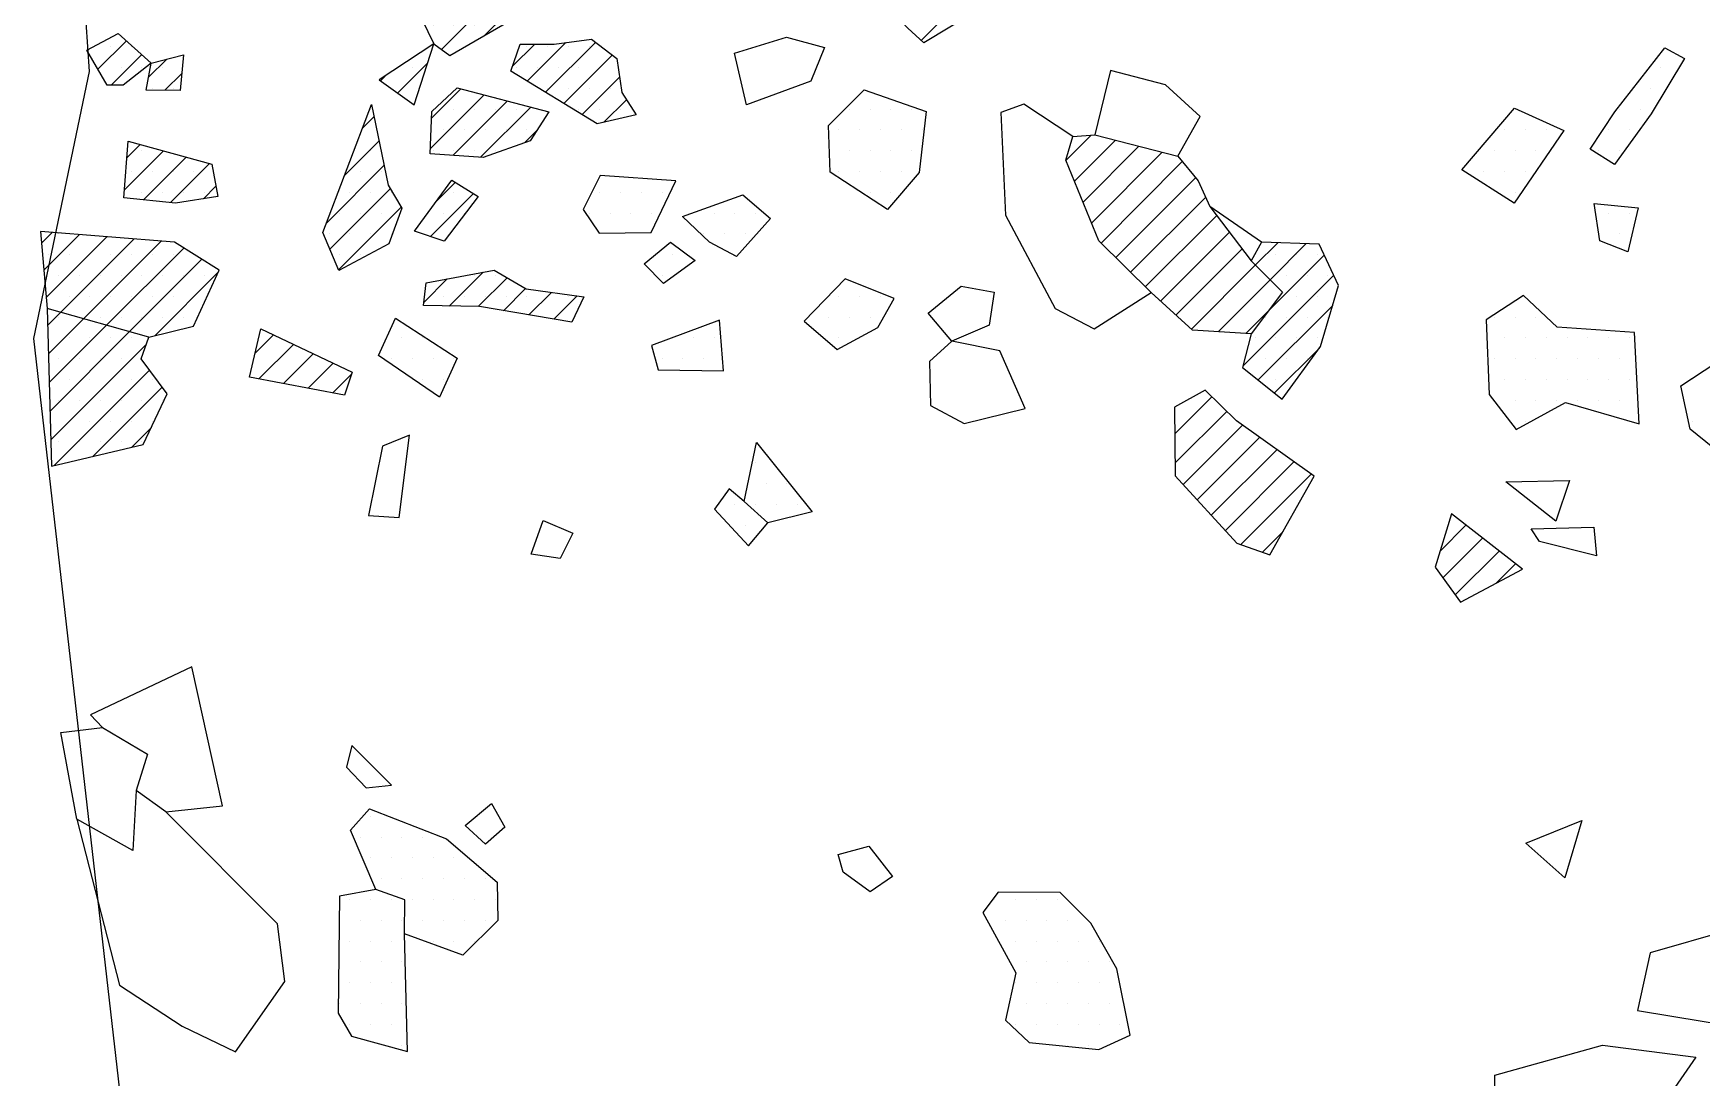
# Model space of a CAD drawing. Header units: metres. Extents: x 3.84 to 6.53, y -22.22 to -18.4.
# Drawn here: x 3.847 to 4.85, y -19.807 to -19.179 of the extents above; entities that cross this region are included whole.
import ezdxf

# ---------------------------------------------------------------- set-up
doc = ezdxf.new("R2010")
doc.units = ezdxf.units.M
doc.header["$LTSCALE"] = 25
doc.header["$MEASUREMENT"] = 0
doc.linetypes.add('STRICHPUNKTX2', pattern=[2, 1, -0.5, 0, -0.5])
doc.layers.get('0').update_dxf_attribs({"linetype": 'CONTINUOUS'})
for name, color, linetype in [('FEUER', 1, 'CONTINUOUS'), ('GRABUNGSGRENZE', 3, 'STRICHPUNKTX2'), ('STEINE', 4, 'CONTINUOUS'), ('STEINESCHRAFF', 4, 'CONTINUOUS')]:
    doc.layers.add(name, color=color, linetype=linetype)

# ---------------------------------------------------------------- blocks, each defined once
blk = doc.blocks.new('*X1')
at = {"color": 0}
for p, q in [((438.07, -1918.37), (442.75, -1913.68)), ((409.24, -1918.91), (412.38, -1915.77)), ((411.85, -1918.06), (413.08, -1916.84)), ((387.95, -1918.98), (388, -1918.93)), ((388.6, -1920.1), (390.32, -1918.39)), ((389.41, -1921.06), (391.24, -1919.23)), ((413.5, -1919.95), (414.86, -1918.59)), ((414.4, -1920.82), (416.72, -1918.5)), ((415.5, -1921.49), (418.5, -1918.49)), ((391.65, -1920.59), (392.74, -1919.5)), ((406.61, -1921.54), (408.4, -1919.75)), ((416.59, -1922.16), (419.5, -1919.26)), ((392.63, -1921.37), (393.64, -1920.37)), ((405.58, -1920.8), (405.86, -1920.52)), ((417.69, -1922.84), (419.94, -1920.58)), ((408.57, -1924.88), (411.81, -1921.65)), ((408.65, -1923.04), (410.41, -1921.28)), ((409.93, -1925.29), (413.21, -1922.01)), ((418.99, -1923.3), (420.36, -1921.94)), ((404.51, -1923.64), (405.2, -1922.95)), ((411.59, -1925.4), (414.61, -1922.38)), ((414.24, -1924.52), (414.97, -1923.79)), ((390.2, -1927.35), (392.54, -1925.01)), ((390.34, -1925.43), (391.15, -1924.62)), ((403.43, -1926.49), (405.5, -1924.41)), ((391.35, -1927.96), (393.92, -1925.39)), ((392.96, -1928.12), (395.31, -1925.77)), ((402.34, -1929.35), (405.81, -1925.88)), ((394.96, -1927.89), (395.7, -1927.14)), ((408.93, -1928.06), (410.08, -1926.91)), ((402.54, -1930.91), (406.18, -1927.28)), ((408.59, -1930.16), (411.18, -1927.58)), ((403.06, -1932.16), (406.83, -1928.39)), ((385.22, -1930.56), (385.86, -1929.91)), ((385.36, -1932.19), (387.5, -1930.04)), ((385.49, -1933.82), (389.14, -1930.17)), ((386.36, -1934.72), (390.78, -1930.3)), ((387.74, -1935.1), (392.41, -1930.43)), ((389.12, -1935.49), (393.77, -1930.85)), ((390.51, -1935.87), (394.85, -1931.53)), ((392.05, -1936.1), (395.84, -1932.3)), ((408.2, -1934.1), (409.59, -1932.7)), ((409.72, -1934.34), (411.75, -1932.31)), ((411.46, -1934.37), (413.19, -1932.64)), ((412.98, -1934.62), (414.3, -1933.29)), ((414.49, -1934.87), (415.85, -1933.52)), ((416, -1935.13), (417.4, -1933.73)), ((385.58, -1935.5), (386.36, -1934.72)), ((385.63, -1937.22), (387.74, -1935.1)), ((385.68, -1938.93), (389.12, -1935.49)), ((385.73, -1940.65), (390.51, -1935.87)), ((398.05, -1937.17), (399.15, -1936.07)), ((385.78, -1942.37), (391.5, -1936.65)), ((398.27, -1938.72), (400.35, -1936.64)), ((399.76, -1939), (401.54, -1937.21)), ((385.98, -1943.93), (391.71, -1938.2)), ((401.24, -1939.28), (402.74, -1937.78)), ((388.3, -1943.38), (392.47, -1939.21)), ((402.73, -1939.56), (403.83, -1938.46)), ((390.62, -1942.83), (391.82, -1941.64))]:
    blk.add_line(p, q, dxfattribs=at)
blk = doc.blocks.new('*X2')
at = {"color": 0}
for p, q in [((446.77, -1925.58), (448.28, -1924.06)), ((447.28, -1926.83), (449.74, -1924.37)), ((447.79, -1928.09), (451.15, -1924.73)), ((448.3, -1929.35), (452.55, -1925.09)), ((448.87, -1930.55), (453.75, -1925.66)), ((449.76, -1931.43), (454.55, -1926.63)), ((450.64, -1932.31), (455.16, -1927.79)), ((451.53, -1933.19), (455.83, -1928.89)), ((452.44, -1934.04), (456.59, -1929.89)), ((453.37, -1934.88), (457.35, -1930.9)), ((458.15, -1931.87), (459.49, -1930.53)), ((458.92, -1934.64), (462.29, -1931.27)), ((459.03, -1932.76), (461.2, -1930.58)), ((454.3, -1935.72), (458.15, -1931.87)), ((455.91, -1935.88), (459.03, -1932.76)), ((457.4, -1937.93), (462.85, -1932.48)), ((457.58, -1935.98), (458.92, -1934.64)), ((458.31, -1938.78), (462.79, -1934.3)), ((459.3, -1939.56), (461.99, -1936.87)), ((453.3, -1942.02), (455.53, -1939.8)), ((453.32, -1943.77), (456.42, -1940.67)), ((453.8, -1945.06), (457.36, -1941.5)), ((454.65, -1945.98), (458.4, -1942.23)), ((455.49, -1946.9), (459.43, -1942.97)), ((456.34, -1947.82), (460.46, -1943.7)), ((457.27, -1948.66), (461.5, -1944.44)), ((458.57, -1949.13), (459.81, -1947.89)), ((469.25, -1949.06), (470.79, -1947.51)), ((469.4, -1950.67), (471.79, -1948.29)), ((470.15, -1951.69), (472.78, -1949.06)), ((472.61, -1951), (473.78, -1949.83)), ((491.14, -1967.83), (493.98, -1964.98)), ((490.82, -1969.91), (494.64, -1966.09)), ((490.51, -1971.99), (495.3, -1967.19)), ((491.53, -1972.74), (495.3, -1968.97))]:
    blk.add_line(p, q, dxfattribs=at)
blk = doc.blocks.new('*X3')
at = {"color": 0}
for p, q in [((389.375, -1918.75), (389.375, -1918.75)), ((390.625, -1918.75), (390.625, -1918.75)), ((388.75, -1920), (388.75, -1920)), ((390, -1920), (390, -1920)), ((391.25, -1920), (391.25, -1920)), ((392.5, -1920), (392.5, -1920)), ((391.875, -1921.25), (391.875, -1921.25)), ((393.125, -1921.25), (393.125, -1921.25)), ((391.25, -1925), (391.25, -1925)), ((392.5, -1925), (392.5, -1925)), ((390.625, -1926.25), (390.625, -1926.25)), ((391.875, -1926.25), (391.875, -1926.25)), ((393.125, -1926.25), (393.125, -1926.25)), ((394.375, -1926.25), (394.375, -1926.25)), ((391.25, -1927.5), (391.25, -1927.5)), ((392.5, -1927.5), (392.5, -1927.5)), ((393.75, -1927.5), (393.75, -1927.5)), ((395, -1927.5), (395, -1927.5)), ((386.25, -1930), (386.25, -1930)), ((385.625, -1931.25), (385.625, -1931.25)), ((386.875, -1931.25), (386.875, -1931.25)), ((388.125, -1931.25), (388.125, -1931.25)), ((389.375, -1931.25), (389.375, -1931.25)), ((390.625, -1931.25), (390.625, -1931.25)), ((391.875, -1931.25), (391.875, -1931.25)), ((393.125, -1931.25), (393.125, -1931.25)), ((394.375, -1931.25), (394.375, -1931.25)), ((386.25, -1932.5), (386.25, -1932.5)), ((387.5, -1932.5), (387.5, -1932.5)), ((388.75, -1932.5), (388.75, -1932.5)), ((390, -1932.5), (390, -1932.5)), ((391.25, -1932.5), (391.25, -1932.5)), ((392.5, -1932.5), (392.5, -1932.5)), ((393.75, -1932.5), (393.75, -1932.5)), ((395, -1932.5), (395, -1932.5)), ((385.625, -1933.75), (385.625, -1933.75)), ((386.875, -1933.75), (386.875, -1933.75)), ((388.125, -1933.75), (388.125, -1933.75)), ((389.375, -1933.75), (389.375, -1933.75)), ((390.625, -1933.75), (390.625, -1933.75)), ((391.875, -1933.75), (391.875, -1933.75)), ((393.125, -1933.75), (393.125, -1933.75)), ((394.375, -1933.75), (394.375, -1933.75)), ((386.25, -1935), (386.25, -1935)), ((387.5, -1935), (387.5, -1935)), ((388.75, -1935), (388.75, -1935)), ((390, -1935), (390, -1935)), ((391.25, -1935), (391.25, -1935)), ((392.5, -1935), (392.5, -1935)), ((393.75, -1935), (393.75, -1935)), ((385.625, -1936.25), (385.625, -1936.25)), ((386.875, -1936.25), (386.875, -1936.25)), ((388.125, -1936.25), (388.125, -1936.25)), ((389.375, -1936.25), (389.375, -1936.25)), ((390.625, -1936.25), (390.625, -1936.25)), ((386.25, -1937.5), (386.25, -1937.5)), ((387.5, -1937.5), (387.5, -1937.5)), ((388.75, -1937.5), (388.75, -1937.5)), ((390, -1937.5), (390, -1937.5)), ((386.875, -1938.75), (386.875, -1938.75)), ((388.125, -1938.75), (388.125, -1938.75)), ((389.375, -1938.75), (389.375, -1938.75)), ((390.625, -1938.75), (390.625, -1938.75)), ((391.875, -1938.75), (391.875, -1938.75)), ((386.25, -1940), (386.25, -1940)), ((387.5, -1940), (387.5, -1940)), ((388.75, -1940), (388.75, -1940)), ((390, -1940), (390, -1940)), ((391.25, -1940), (391.25, -1940)), ((392.5, -1940), (392.5, -1940)), ((386.875, -1941.25), (386.875, -1941.25)), ((388.125, -1941.25), (388.125, -1941.25)), ((389.375, -1941.25), (389.375, -1941.25)), ((390.625, -1941.25), (390.625, -1941.25)), ((391.875, -1941.25), (391.875, -1941.25)), ((386.25, -1942.5), (386.25, -1942.5)), ((387.5, -1942.5), (387.5, -1942.5)), ((388.75, -1942.5), (388.75, -1942.5)), ((390, -1942.5), (390, -1942.5)), ((391.25, -1942.5), (391.25, -1942.5)), ((405, -1965), (405, -1965)), ((404.375, -1966.25), (404.375, -1966.25)), ((405.625, -1966.25), (405.625, -1966.25)), ((406.875, -1966.25), (406.875, -1966.25)), ((408.125, -1966.25), (408.125, -1966.25)), ((405, -1967.5), (405, -1967.5)), ((406.25, -1967.5), (406.25, -1967.5)), ((407.5, -1967.5), (407.5, -1967.5)), ((408.75, -1967.5), (408.75, -1967.5)), ((410, -1967.5), (410, -1967.5)), ((405.625, -1968.75), (405.625, -1968.75)), ((406.875, -1968.75), (406.875, -1968.75)), ((408.125, -1968.75), (408.125, -1968.75)), ((409.375, -1968.75), (409.375, -1968.75)), ((410.625, -1968.75), (410.625, -1968.75)), ((411.875, -1968.75), (411.875, -1968.75)), ((403.75, -1970), (403.75, -1970)), ((405, -1970), (405, -1970)), ((406.25, -1970), (406.25, -1970)), ((407.5, -1970), (407.5, -1970)), ((408.75, -1970), (408.75, -1970)), ((410, -1970), (410, -1970)), ((411.25, -1970), (411.25, -1970)), ((412.5, -1970), (412.5, -1970)), ((403.125, -1971.25), (403.125, -1971.25)), ((404.375, -1971.25), (404.375, -1971.25)), ((405.625, -1971.25), (405.625, -1971.25)), ((406.875, -1971.25), (406.875, -1971.25)), ((408.125, -1971.25), (408.125, -1971.25)), ((409.375, -1971.25), (409.375, -1971.25)), ((410.625, -1971.25), (410.625, -1971.25)), ((411.875, -1971.25), (411.875, -1971.25)), ((403.75, -1972.5), (403.75, -1972.5)), ((405, -1972.5), (405, -1972.5)), ((406.25, -1972.5), (406.25, -1972.5)), ((408.75, -1972.5), (408.75, -1972.5)), ((410, -1972.5), (410, -1972.5)), ((411.25, -1972.5), (411.25, -1972.5)), ((403.125, -1973.75), (403.125, -1973.75)), ((404.375, -1973.75), (404.375, -1973.75)), ((405.625, -1973.75), (405.625, -1973.75)), ((406.875, -1973.75), (406.875, -1973.75)), ((403.75, -1975), (403.75, -1975)), ((405, -1975), (405, -1975)), ((406.25, -1975), (406.25, -1975)), ((403.125, -1976.25), (403.125, -1976.25)), ((404.375, -1976.25), (404.375, -1976.25)), ((405.625, -1976.25), (405.625, -1976.25)), ((406.875, -1976.25), (406.875, -1976.25)), ((403.75, -1977.5), (403.75, -1977.5)), ((405, -1977.5), (405, -1977.5)), ((406.25, -1977.5), (406.25, -1977.5)), ((406.875, -1978.75), (406.875, -1978.75))]:
    blk.add_line(p, q, dxfattribs=at)
blk = doc.blocks.new('*X4')
at = {"color": 0}
for p, q in [((412.5, -1902.5), (412.5, -1902.5)), ((411.875, -1903.75), (411.875, -1903.75)), ((413.125, -1903.75), (413.125, -1903.75)), ((414.375, -1903.75), (414.375, -1903.75)), ((415.625, -1903.75), (415.625, -1903.75)), ((411.25, -1905), (411.25, -1905)), ((412.5, -1905), (412.5, -1905)), ((413.75, -1905), (413.75, -1905)), ((415, -1905), (415, -1905)), ((416.25, -1905), (416.25, -1905)), ((411.875, -1906.25), (411.875, -1906.25)), ((413.125, -1906.25), (413.125, -1906.25)), ((414.375, -1906.25), (414.375, -1906.25)), ((415.625, -1906.25), (415.625, -1906.25)), ((416.875, -1906.25), (416.875, -1906.25)), ((412.5, -1907.5), (412.5, -1907.5)), ((413.75, -1907.5), (413.75, -1907.5)), ((415, -1907.5), (415, -1907.5)), ((416.25, -1907.5), (416.25, -1907.5)), ((417.5, -1907.5), (417.5, -1907.5)), ((413.125, -1908.75), (413.125, -1908.75)), ((414.375, -1908.75), (414.375, -1908.75)), ((415.625, -1908.75), (415.625, -1908.75)), ((416.875, -1908.75), (416.875, -1908.75)), ((415, -1910), (415, -1910)), ((416.25, -1910), (416.25, -1910)), ((417.5, -1910), (417.5, -1910)), ((419.375, -1911.25), (419.375, -1911.25)), ((403.75, -1912.5), (403.75, -1912.5)), ((405, -1912.5), (405, -1912.5)), ((406.25, -1912.5), (406.25, -1912.5)), ((418.75, -1912.5), (418.75, -1912.5)), ((420, -1912.5), (420, -1912.5)), ((405.625, -1913.75), (405.625, -1913.75)), ((406.875, -1913.75), (406.875, -1913.75)), ((414.375, -1913.75), (414.375, -1913.75)), ((415.625, -1913.75), (415.625, -1913.75)), ((418.125, -1913.75), (418.125, -1913.75)), ((419.375, -1913.75), (419.375, -1913.75)), ((411.25, -1915), (411.25, -1915)), ((413.75, -1915), (413.75, -1915)), ((415, -1915), (415, -1915)), ((418.75, -1915), (418.75, -1915)), ((409.375, -1916.25), (409.375, -1916.25)), ((410.625, -1916.25), (410.625, -1916.25)), ((411.875, -1916.25), (411.875, -1916.25)), ((408.75, -1917.5), (408.75, -1917.5)), ((410, -1917.5), (410, -1917.5)), ((411.25, -1917.5), (411.25, -1917.5)), ((412.5, -1917.5), (412.5, -1917.5)), ((409.375, -1918.75), (409.375, -1918.75)), ((410.625, -1918.75), (410.625, -1918.75)), ((414.375, -1918.75), (414.375, -1918.75)), ((415.625, -1918.75), (415.625, -1918.75)), ((416.875, -1918.75), (416.875, -1918.75)), ((418.125, -1918.75), (418.125, -1918.75)), ((407.5, -1920), (407.5, -1920)), ((413.75, -1920), (413.75, -1920)), ((415, -1920), (415, -1920)), ((416.25, -1920), (416.25, -1920)), ((417.5, -1920), (417.5, -1920)), ((418.75, -1920), (418.75, -1920)), ((406.875, -1921.25), (406.875, -1921.25)), ((415.625, -1921.25), (415.625, -1921.25)), ((416.875, -1921.25), (416.875, -1921.25)), ((418.125, -1921.25), (418.125, -1921.25)), ((419.375, -1921.25), (419.375, -1921.25)), ((405, -1922.5), (405, -1922.5)), ((410, -1922.5), (410, -1922.5)), ((411.25, -1922.5), (411.25, -1922.5)), ((412.5, -1922.5), (412.5, -1922.5)), ((413.75, -1922.5), (413.75, -1922.5)), ((415, -1922.5), (415, -1922.5)), ((417.5, -1922.5), (417.5, -1922.5)), ((418.75, -1922.5), (418.75, -1922.5)), ((420, -1922.5), (420, -1922.5)), ((409.375, -1923.75), (409.375, -1923.75)), ((410.625, -1923.75), (410.625, -1923.75)), ((411.875, -1923.75), (411.875, -1923.75)), ((413.125, -1923.75), (413.125, -1923.75)), ((414.375, -1923.75), (414.375, -1923.75)), ((405, -1925), (405, -1925)), ((408.75, -1925), (408.75, -1925)), ((410, -1925), (410, -1925)), ((411.25, -1925), (411.25, -1925)), ((412.5, -1925), (412.5, -1925)), ((404.375, -1926.25), (404.375, -1926.25)), ((405.625, -1926.25), (405.625, -1926.25)), ((403.75, -1927.5), (403.75, -1927.5)), ((405, -1927.5), (405, -1927.5)), ((406.25, -1927.5), (406.25, -1927.5)), ((410, -1927.5), (410, -1927.5)), ((418.75, -1927.5), (418.75, -1927.5)), ((420, -1927.5), (420, -1927.5)), ((421.25, -1927.5), (421.25, -1927.5)), ((422.5, -1927.5), (422.5, -1927.5)), ((403.125, -1928.75), (403.125, -1928.75)), ((404.375, -1928.75), (404.375, -1928.75)), ((405.625, -1928.75), (405.625, -1928.75)), ((409.375, -1928.75), (409.375, -1928.75)), ((410.625, -1928.75), (410.625, -1928.75)), ((418.125, -1928.75), (418.125, -1928.75)), ((419.375, -1928.75), (419.375, -1928.75)), ((420.625, -1928.75), (420.625, -1928.75)), ((421.875, -1928.75), (421.875, -1928.75)), ((402.5, -1930), (402.5, -1930)), ((403.75, -1930), (403.75, -1930)), ((405, -1930), (405, -1930)), ((406.25, -1930), (406.25, -1930)), ((408.75, -1930), (408.75, -1930)), ((403.125, -1931.25), (403.125, -1931.25)), ((404.375, -1931.25), (404.375, -1931.25)), ((423.125, -1931.25), (423.125, -1931.25)), ((411.25, -1932.5), (411.25, -1932.5)), ((412.5, -1932.5), (412.5, -1932.5)), ((422.5, -1932.5), (422.5, -1932.5)), ((409.375, -1933.75), (409.375, -1933.75)), ((410.625, -1933.75), (410.625, -1933.75)), ((411.875, -1933.75), (411.875, -1933.75)), ((413.125, -1933.75), (413.125, -1933.75)), ((414.375, -1933.75), (414.375, -1933.75)), ((415.625, -1933.75), (415.625, -1933.75)), ((416.875, -1933.75), (416.875, -1933.75)), ((416.25, -1935), (416.25, -1935)), ((406.875, -1936.25), (406.875, -1936.25)), ((408.125, -1936.25), (408.125, -1936.25)), ((406.25, -1937.5), (406.25, -1937.5)), ((407.5, -1937.5), (407.5, -1937.5)), ((408.75, -1937.5), (408.75, -1937.5)), ((410, -1937.5), (410, -1937.5)), ((408.125, -1938.75), (408.125, -1938.75)), ((409.375, -1938.75), (409.375, -1938.75))]:
    blk.add_line(p, q, dxfattribs=at)
blk = doc.blocks.new('*X6')
at = {"color": 0}
for p, q in [((482.5, -1920), (482.5, -1920)), ((481.875, -1921.25), (481.875, -1921.25)), ((433.75, -1922.5), (433.75, -1922.5)), ((435, -1922.5), (435, -1922.5)), ((436.25, -1922.5), (436.25, -1922.5)), ((437.5, -1922.5), (437.5, -1922.5)), ((473.75, -1922.5), (473.75, -1922.5)), ((480, -1922.5), (480, -1922.5)), ((481.25, -1922.5), (481.25, -1922.5)), ((433.125, -1923.75), (433.125, -1923.75)), ((434.375, -1923.75), (434.375, -1923.75)), ((435.625, -1923.75), (435.625, -1923.75)), ((436.875, -1923.75), (436.875, -1923.75)), ((438.125, -1923.75), (438.125, -1923.75)), ((473.125, -1923.75), (473.125, -1923.75)), ((474.375, -1923.75), (474.375, -1923.75)), ((475.625, -1923.75), (475.625, -1923.75)), ((479.375, -1923.75), (479.375, -1923.75)), ((480.625, -1923.75), (480.625, -1923.75)), ((433.75, -1925), (433.75, -1925)), ((435, -1925), (435, -1925)), ((436.25, -1925), (436.25, -1925)), ((437.5, -1925), (437.5, -1925)), ((472.5, -1925), (472.5, -1925)), ((473.75, -1925), (473.75, -1925)), ((475, -1925), (475, -1925)), ((478.75, -1925), (478.75, -1925)), ((480, -1925), (480, -1925)), ((433.125, -1926.25), (433.125, -1926.25)), ((434.375, -1926.25), (434.375, -1926.25)), ((435.625, -1926.25), (435.625, -1926.25)), ((436.875, -1926.25), (436.875, -1926.25)), ((471.875, -1926.25), (471.875, -1926.25)), ((473.125, -1926.25), (473.125, -1926.25)), ((474.375, -1926.25), (474.375, -1926.25)), ((435, -1927.5), (435, -1927.5)), ((436.25, -1927.5), (436.25, -1927.5)), ((473.75, -1927.5), (473.75, -1927.5)), ((424.375, -1928.75), (424.375, -1928.75)), ((425.625, -1928.75), (425.625, -1928.75)), ((426.875, -1928.75), (426.875, -1928.75)), ((428.125, -1928.75), (428.125, -1928.75)), ((479.375, -1928.75), (479.375, -1928.75)), ((480.625, -1928.75), (480.625, -1928.75)), ((425, -1930), (425, -1930)), ((426.25, -1930), (426.25, -1930)), ((427.5, -1930), (427.5, -1930)), ((480, -1930), (480, -1930)), ((426.875, -1931.25), (426.875, -1931.25)), ((458.125, -1931.25), (458.125, -1931.25)), ((459.375, -1931.25), (459.375, -1931.25)), ((460.625, -1931.25), (460.625, -1931.25)), ((461.875, -1931.25), (461.875, -1931.25)), ((460, -1932.5), (460, -1932.5)), ((461.25, -1932.5), (461.25, -1932.5)), ((462.5, -1932.5), (462.5, -1932.5)), ((433.125, -1933.75), (433.125, -1933.75)), ((434.375, -1933.75), (434.375, -1933.75)), ((435.625, -1933.75), (435.625, -1933.75)), ((460.625, -1933.75), (460.625, -1933.75)), ((461.875, -1933.75), (461.875, -1933.75)), ((432.5, -1935), (432.5, -1935)), ((433.75, -1935), (433.75, -1935)), ((435, -1935), (435, -1935)), ((458.75, -1935), (458.75, -1935)), ((460, -1935), (460, -1935)), ((461.25, -1935), (461.25, -1935)), ((462.5, -1935), (462.5, -1935)), ((472.5, -1935), (472.5, -1935)), ((473.75, -1935), (473.75, -1935)), ((475, -1935), (475, -1935)), ((423.125, -1936.25), (423.125, -1936.25)), ((424.375, -1936.25), (424.375, -1936.25)), ((425.625, -1936.25), (425.625, -1936.25)), ((433.125, -1936.25), (433.125, -1936.25)), ((458.125, -1936.25), (458.125, -1936.25)), ((459.375, -1936.25), (459.375, -1936.25)), ((460.625, -1936.25), (460.625, -1936.25)), ((461.875, -1936.25), (461.875, -1936.25)), ((473.125, -1936.25), (473.125, -1936.25)), ((474.375, -1936.25), (474.375, -1936.25)), ((475.625, -1936.25), (475.625, -1936.25)), ((476.875, -1936.25), (476.875, -1936.25)), ((478.125, -1936.25), (478.125, -1936.25)), ((479.375, -1936.25), (479.375, -1936.25)), ((480.625, -1936.25), (480.625, -1936.25)), ((422.5, -1937.5), (422.5, -1937.5)), ((423.75, -1937.5), (423.75, -1937.5)), ((425, -1937.5), (425, -1937.5)), ((458.75, -1937.5), (458.75, -1937.5)), ((460, -1937.5), (460, -1937.5)), ((461.25, -1937.5), (461.25, -1937.5)), ((472.5, -1937.5), (472.5, -1937.5)), ((473.75, -1937.5), (473.75, -1937.5)), ((475, -1937.5), (475, -1937.5)), ((476.25, -1937.5), (476.25, -1937.5)), ((477.5, -1937.5), (477.5, -1937.5)), ((478.75, -1937.5), (478.75, -1937.5)), ((480, -1937.5), (480, -1937.5)), ((459.375, -1938.75), (459.375, -1938.75)), ((473.125, -1938.75), (473.125, -1938.75)), ((474.375, -1938.75), (474.375, -1938.75)), ((475.625, -1938.75), (475.625, -1938.75)), ((476.875, -1938.75), (476.875, -1938.75)), ((478.125, -1938.75), (478.125, -1938.75)), ((479.375, -1938.75), (479.375, -1938.75)), ((480.625, -1938.75), (480.625, -1938.75)), ((484.375, -1938.75), (484.375, -1938.75)), ((472.5, -1940), (472.5, -1940)), ((473.75, -1940), (473.75, -1940)), ((475, -1940), (475, -1940)), ((476.25, -1940), (476.25, -1940)), ((477.5, -1940), (477.5, -1940)), ((478.75, -1940), (478.75, -1940)), ((480, -1940), (480, -1940)), ((474.375, -1941.25), (474.375, -1941.25)), ((480.625, -1941.25), (480.625, -1941.25)), ((484.375, -1941.25), (484.375, -1941.25)), ((428.125, -1943.75), (428.125, -1943.75)), ((428.75, -1945), (428.75, -1945)), ((430, -1945), (430, -1945)), ((426.875, -1946.25), (426.875, -1946.25)), ((428.125, -1946.25), (428.125, -1946.25)), ((429.375, -1946.25), (429.375, -1946.25)), ((430.625, -1946.25), (430.625, -1946.25)), ((427.5, -1947.5), (427.5, -1947.5))]:
    blk.add_line(p, q, dxfattribs=at)
blk = doc.blocks.new('*X7')
at = {"color": 0}
for p, q in [((442.5, -1970), (442.5, -1970)), ((443.75, -1970), (443.75, -1970)), ((445, -1970), (445, -1970)), ((446.25, -1970), (446.25, -1970)), ((443.125, -1971.25), (443.125, -1971.25)), ((444.375, -1971.25), (444.375, -1971.25)), ((445.625, -1971.25), (445.625, -1971.25)), ((446.875, -1971.25), (446.875, -1971.25)), ((443.75, -1972.5), (443.75, -1972.5)), ((445, -1972.5), (445, -1972.5)), ((446.25, -1972.5), (446.25, -1972.5)), ((447.5, -1972.5), (447.5, -1972.5)), ((448.75, -1972.5), (448.75, -1972.5)), ((444.375, -1973.75), (444.375, -1973.75)), ((445.625, -1973.75), (445.625, -1973.75)), ((446.875, -1973.75), (446.875, -1973.75)), ((448.125, -1973.75), (448.125, -1973.75)), ((449.375, -1973.75), (449.375, -1973.75)), ((443.75, -1975), (443.75, -1975)), ((445, -1975), (445, -1975)), ((446.25, -1975), (446.25, -1975)), ((447.5, -1975), (447.5, -1975)), ((448.75, -1975), (448.75, -1975)), ((444.375, -1976.25), (444.375, -1976.25)), ((445.625, -1976.25), (445.625, -1976.25)), ((446.875, -1976.25), (446.875, -1976.25)), ((448.125, -1976.25), (448.125, -1976.25)), ((449.375, -1976.25), (449.375, -1976.25)), ((443.75, -1977.5), (443.75, -1977.5)), ((445, -1977.5), (445, -1977.5)), ((446.25, -1977.5), (446.25, -1977.5)), ((447.5, -1977.5), (447.5, -1977.5)), ((448.75, -1977.5), (448.75, -1977.5)), ((450, -1977.5), (450, -1977.5)), ((446.875, -1978.75), (446.875, -1978.75)), ((448.125, -1978.75), (448.125, -1978.75))]:
    blk.add_line(p, q, dxfattribs=at)

msp = doc.modelspace()

# ---------------------------------------------------------------- linework, layer by layer
at = {"layer": 'GRABUNGSGRENZE', "flags": 128}
msp.add_lwpolyline([(3.86, -18.4076), (3.8507, -18.7754), (3.8809, -19.2024), (3.8473, -19.3628), (3.9028, -19.8484), (3.9505, -20.2322), (3.942, -21.01), (3.9622, -22.1935)], dxfattribs=at)
at = {"layer": 'STEINE'}
for points in [[(4.3726, -19.1764), (4.3366, -19.1381), (4.3702, -19.125), (4.4166, -19.1302), (4.4293, -19.1379), (4.4134, -19.1664), (4.3823, -19.1851), (4.3726, -19.1764)], [(4.1332, -19.1721), (4.1129, -19.141), (4.0807, -19.1709), (4.0878, -19.1857), (4.0975, -19.1929), (4.1332, -19.1721)], [(3.8916, -19.2106), (3.8794, -19.1896), (3.8983, -19.1795), (3.9181, -19.1974), (3.9013, -19.2106), (3.8916, -19.2106)], [(4.2757, -19.2225), (4.2686, -19.1914), (4.2997, -19.1818), (4.3226, -19.188), (4.3144, -19.2083), (4.2757, -19.2225)], [(3.915, -19.2137), (3.9181, -19.1974), (3.9375, -19.1924), (3.9354, -19.2138), (3.915, -19.2137)], [(4.0878, -19.1857), (4.0551, -19.2075), (4.076, -19.2224), (4.0878, -19.1857)], [(4.1341, -19.2022), (4.1398, -19.1859), (4.1601, -19.1859), (4.1826, -19.183), (4.1978, -19.1947), (4.2008, -19.2151), (4.2094, -19.2284), (4.186, -19.2339), (4.1341, -19.2022)], [(4.7825, -19.249), (4.7973, -19.2267), (4.8275, -19.1881), (4.8392, -19.1947), (4.8192, -19.2278), (4.7972, -19.2583), (4.7825, -19.249)], [(4.5349, -19.2534), (4.5482, -19.2295), (4.5274, -19.2105), (4.4943, -19.2018), (4.485, -19.2405)], [(4.0856, -19.2519), (4.0867, -19.2265), (4.102, -19.2123), (4.157, -19.2267), (4.1457, -19.244), (4.1176, -19.2541), (4.0856, -19.2519)], [(4.0308, -19.3221), (4.0212, -19.2991), (4.0505, -19.2223), (4.0605, -19.2707), (4.0686, -19.2845), (4.0609, -19.3059), (4.0308, -19.3221)], [(4.3605, -19.2854), (4.326, -19.2629), (4.325, -19.2349), (4.3465, -19.2135), (4.3837, -19.2264), (4.3795, -19.2631), (4.3605, -19.2854)], [(4.4717, -19.2414), (4.4423, -19.222), (4.4285, -19.227), (4.4313, -19.2887), (4.4612, -19.3448), (4.4846, -19.3571), (4.5188, -19.3353)], [(4.7055, -19.2615), (4.7372, -19.2244), (4.7667, -19.2378), (4.737, -19.2815), (4.7055, -19.2615)], [(4.5789, -19.36), (4.5437, -19.3578), (4.5188, -19.3353), (4.4873, -19.3041), (4.4676, -19.2557), (4.4717, -19.2414), (4.485, -19.2405), (4.5349, -19.2534), (4.5471, -19.2682), (4.5541, -19.2835), (4.579, -19.3162), (4.5978, -19.3351), (4.5789, -19.36)], [(3.9016, -19.2784), (3.9042, -19.2442), (3.9546, -19.2581), (3.9581, -19.2775), (3.9326, -19.2815), (3.9016, -19.2784)], [(4.0762, -19.2983), (4.0988, -19.2678), (4.1145, -19.2775), (4.0941, -19.3044), (4.0762, -19.2983)], [(4.2332, -19.2682), (4.1879, -19.265), (4.1777, -19.2853), (4.1873, -19.2996), (4.2184, -19.2992), (4.2332, -19.2682)], [(4.2535, -19.3049), (4.2373, -19.2896), (4.2735, -19.2765), (4.2902, -19.2908), (4.2698, -19.3137), (4.2535, -19.3049)], [(4.7884, -19.3041), (4.7849, -19.2817), (4.8114, -19.2843), (4.8052, -19.3108), (4.7884, -19.3041)], [(4.5851, -19.305), (4.5541, -19.2835)], [(3.9166, -19.362), (3.9436, -19.3554), (3.959, -19.3218), (3.9321, -19.3049), (3.8516, -19.2986), (3.8555, -19.3449)], [(4.2259, -19.3298), (4.2142, -19.3181), (4.2301, -19.3049), (4.2448, -19.3161), (4.2259, -19.3298)], [(4.5789, -19.36), (4.5737, -19.3803), (4.5976, -19.3993), (4.6206, -19.3677), (4.6314, -19.3311), (4.6198, -19.3061), (4.5851, -19.305), (4.579, -19.3162)], [(4.0817, -19.3431), (4.0833, -19.3294), (4.1241, -19.3219), (4.1434, -19.3331), (4.178, -19.3378), (4.1708, -19.3531), (4.1153, -19.3437), (4.0817, -19.3431)], [(4.3645, -19.3389), (4.3349, -19.3271), (4.3104, -19.3525), (4.3302, -19.3694), (4.3547, -19.3562), (4.3645, -19.3389)], [(4.399, -19.3645), (4.3848, -19.3476), (4.4047, -19.3314), (4.4246, -19.335), (4.4215, -19.3549), (4.399, -19.3645)], [(4.812, -19.4142), (4.8091, -19.3592), (4.7628, -19.356), (4.7425, -19.337), (4.72, -19.3517), (4.7219, -19.3966), (4.7381, -19.4175), (4.7677, -19.4013), (4.812, -19.4142)], [(3.8583, -19.4397), (3.9133, -19.4266), (3.9277, -19.3961), (3.912, -19.3752), (3.9166, -19.362), (3.8555, -19.3449), (3.8583, -19.4397)], [(4.0546, -19.3731), (4.0649, -19.3507), (4.102, -19.3748), (4.0912, -19.3982), (4.0546, -19.3731)], [(4.2595, -19.3518), (4.2187, -19.367), (4.2227, -19.3818), (4.2619, -19.3824), (4.2595, -19.3518)], [(3.9771, -19.3861), (3.9839, -19.3571), (4.0388, -19.3832), (4.0342, -19.397), (3.9771, -19.3861)], [(4.399, -19.3645), (4.3857, -19.3767), (4.3862, -19.4032), (4.4065, -19.4139), (4.4432, -19.4049), (4.428, -19.3702), (4.399, -19.3645)], [(4.837, -19.3913), (4.8784, -19.364), (4.9395, -19.3703), (4.9553, -19.3805), (4.9139, -19.4257), (4.8741, -19.4429), (4.8426, -19.4173), (4.837, -19.3913)], [(4.6168, -19.4457), (4.57, -19.4124), (4.5512, -19.394), (4.5329, -19.4041), (4.5332, -19.4454), (4.5703, -19.4858), (4.5902, -19.493), (4.6168, -19.4457)], [(4.057, -19.4276), (4.0487, -19.4693), (4.067, -19.4704), (4.0733, -19.421), (4.057, -19.4276)], [(4.2744, -19.4609), (4.2817, -19.4253), (4.3151, -19.4671), (4.2886, -19.4737)], [(4.7319, -19.4491), (4.7701, -19.4482), (4.7619, -19.4726), (4.7319, -19.4491)], [(4.2744, -19.4609), (4.2653, -19.4532), (4.2566, -19.4654), (4.2769, -19.4874), (4.2886, -19.4737), (4.2744, -19.4609)], [(4.1464, -19.4926), (4.1536, -19.4722), (4.1714, -19.4799), (4.1638, -19.4952), (4.1464, -19.4926)], [(4.6993, -19.4683), (4.6895, -19.5004), (4.7047, -19.5213), (4.7419, -19.5016), (4.6993, -19.4683)], [(4.7471, -19.4772), (4.7848, -19.4763), (4.7863, -19.4936), (4.7522, -19.4848), (4.7471, -19.4772)], [(3.9269, -19.6473), (3.961, -19.6438), (3.9425, -19.5602), (3.8817, -19.589), (3.8889, -19.5967)], [(3.9091, -19.6345), (3.907, -19.6706), (3.8734, -19.6517), (3.8639, -19.5997), (3.8889, -19.5967), (3.9158, -19.6126), (3.9091, -19.6345)], [(4.0625, -19.6314), (4.0386, -19.6074), (4.0355, -19.6206), (4.0472, -19.6329), (4.0625, -19.6314)], [(3.8991, -19.7516), (3.9367, -19.7762), (3.9687, -19.7916), (3.9984, -19.7494), (3.9939, -19.7147), (3.9269, -19.6473), (3.9091, -19.6345)], [(4.1067, -19.6555), (4.1225, -19.6423), (4.1306, -19.6566), (4.1189, -19.6667), (4.1067, -19.6555)], [(3.8734, -19.6517), (3.8991, -19.7516)], [(4.0531, -19.694), (4.0379, -19.6583), (4.0492, -19.6456), (4.0955, -19.6636), (4.126, -19.6897), (4.1264, -19.7126), (4.1054, -19.7334), (4.0703, -19.7206)], [(4.744, -19.6661), (4.7776, -19.6525), (4.7673, -19.6871), (4.744, -19.6661)], [(4.3501, -19.6955), (4.3338, -19.6837), (4.3308, -19.673), (4.3492, -19.668), (4.3634, -19.6863), (4.3501, -19.6955)], [(4.0531, -19.694), (4.0312, -19.698), (4.0304, -19.7683), (4.0385, -19.7821), (4.0721, -19.7914), (4.0703, -19.7206), (4.0704, -19.7002), (4.0531, -19.694)], [(4.4376, -19.7441), (4.4313, -19.7726), (4.4456, -19.7859), (4.4873, -19.7901), (4.5062, -19.7815), (4.4982, -19.7418), (4.4825, -19.7142), (4.4642, -19.6958), (4.427, -19.6957), (4.4178, -19.7079), (4.4376, -19.7441)], [(4.8661, -19.7185), (4.8186, -19.7321), (4.8109, -19.7667), (4.8705, -19.7766), (4.9128, -19.7461), (4.9027, -19.7359)], [(4.7938, -19.8533), (4.7541, -19.8424), (4.7251, -19.8327), (4.7252, -19.8057), (4.7899, -19.7875), (4.846, -19.7948), (4.8137, -19.8416)]]:
    msp.add_lwpolyline(points, dxfattribs=at)

# ---------------------------------------------------------------- block references
at = {"layer": 'FEUER', "xscale": 0.01, "yscale": 0.01, "zscale": 0.01}
for name in ['*X1', '*X2']:
    msp.add_blockref(name, (0, 0), dxfattribs=at)
at = {"layer": 'STEINESCHRAFF', "xscale": 0.01, "yscale": 0.01, "zscale": 0.01}
for name in ['*X3', '*X6', '*X4', '*X7']:
    msp.add_blockref(name, (0, 0), dxfattribs=at)

doc.saveas('drawing.dxf')
